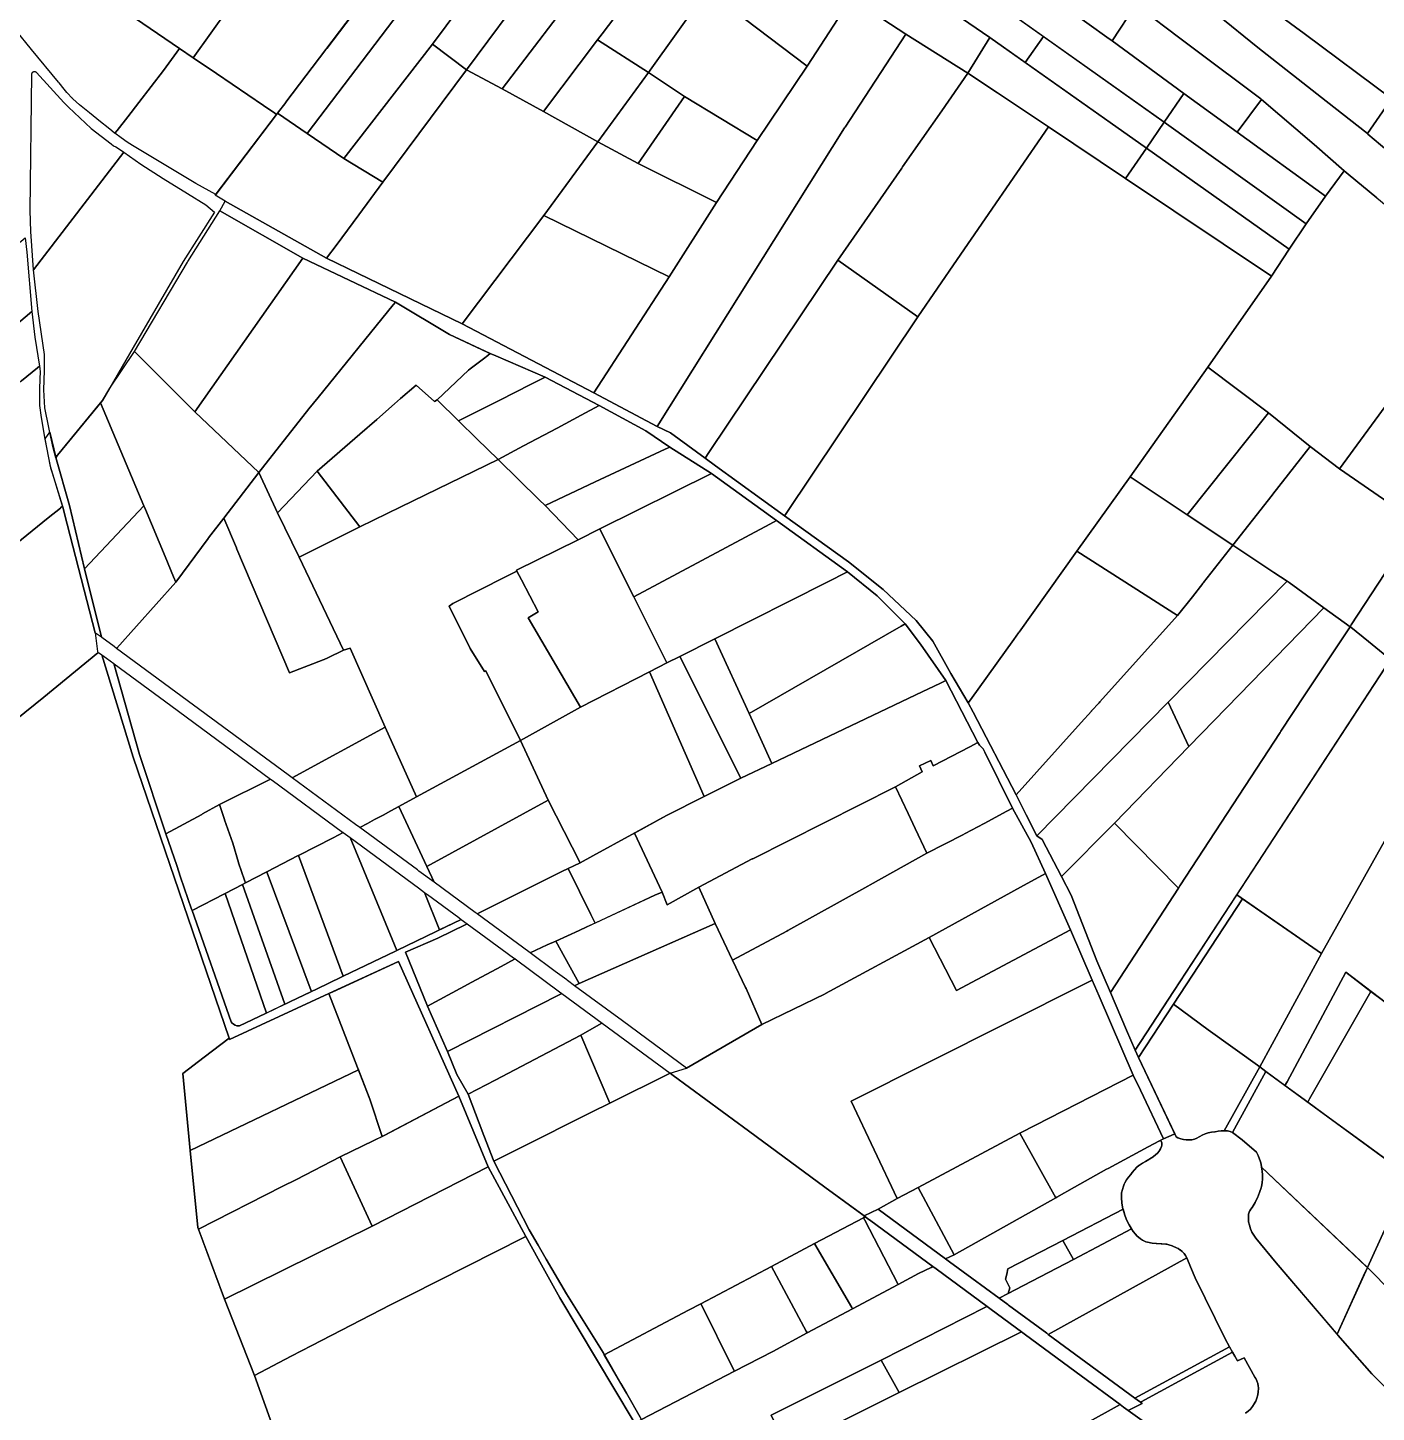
# Model space of a CAD drawing. Header units: metres. Extents: x 3 to 1005126, y 39 to 4383651.
# Drawn here: x 491126 to 491906, y 4369805 to 4370606 of the extents above; entities that cross this region are included whole.
import ezdxf

# ---------------------------------------------------------------- set-up
doc = ezdxf.new("R2010")
doc.units = ezdxf.units.M
doc.header["$MEASUREMENT"] = 0
doc.layers.add('TM_Llucmajor', color=7, linetype='Continuous')

msp = doc.modelspace()

# ---------------------------------------------------------------- linework, layer by layer
at = {"layer": 'TM_Llucmajor', "linetype": 'Continuous', "flags": 128}
for points in [[(491484.53, 4370821.6), (491486.58, 4370819.77), (491487.32, 4370816.86), (491487.41, 4370816.54), (491488.29, 4370813.67), (491488.47, 4370813.09), (491489.6, 4370810.83), (491488.44, 4370809.3), (491419.08, 4370717.91), (491287.61, 4370544.69), (491270.37, 4370556.47), (491275.16, 4370562.77), (491275.2, 4370562.83), (491298.36, 4370593.3), (491356.84, 4370670.46), (491357.62, 4370671.49), (491358.75, 4370672.99), (491476.57, 4370828.43), (491483.88, 4370822.17), (491484.53, 4370821.6)], [(491498.33, 4370803.83), (491499.25, 4370805), (491500.53, 4370803.4), (491503.59, 4370799.55), (491508.25, 4370795.5), (491507.31, 4370794.23), (491491.81, 4370773.43), (491488.86, 4370769.47), (491457.84, 4370727.82), (491360.02, 4370596.55), (491308.72, 4370530.26), (491287.61, 4370544.69), (491419.08, 4370717.91), (491426.59, 4370710.93), (491498.33, 4370803.83)], [(491526.31, 4370779.95), (491493.19, 4370734.93), (491484.42, 4370722.98), (491477.07, 4370712.99), (491454.95, 4370682.92), (491379.82, 4370581.69), (491360.02, 4370596.55), (491457.84, 4370727.82), (491488.86, 4370769.47), (491491.81, 4370773.43), (491507.31, 4370794.23), (491508.25, 4370795.5), (491514.36, 4370790.2), (491526.31, 4370779.95)], [(491542.19, 4370760.39), (491513.34, 4370721), (491474.13, 4370667.47), (491448.48, 4370633.72), (491400.47, 4370570.52), (491379.82, 4370581.69), (491454.95, 4370682.92), (491477.07, 4370712.99), (491484.42, 4370722.98), (491493.19, 4370734.93), (491526.31, 4370779.95), (491531.72, 4370775.32), (491541.34, 4370760.97), (491542.19, 4370760.39)], [(491565.26, 4370744.51), (491492.39, 4370647.54), (491458.25, 4370602.47), (491455.56, 4370598.94), (491424.38, 4370557.57), (491400.47, 4370570.52), (491448.48, 4370633.72), (491474.13, 4370667.47), (491513.34, 4370721), (491542.19, 4370760.39), (491563.1, 4370745.98), (491565.26, 4370744.51)], [(491590.1, 4370727.66), (491571.93, 4370700.98), (491560.5, 4370684.68), (491544.37, 4370661.65), (491602.43, 4370623.13), (491576.85, 4370583.7), (491519.01, 4370627.62), (491492.39, 4370647.54), (491565.26, 4370744.51), (491579.6, 4370734.73), (491590.1, 4370727.66)], [(491602.43, 4370623.13), (491544.37, 4370661.65), (491560.5, 4370684.68), (491625.42, 4370639.4), (491682.62, 4370600.34), (491669.8, 4370579.77), (491633.97, 4370602.25), (491602.43, 4370623.13)], [(491783.57, 4370551.34), (491636.01, 4370655.98), (491647.43, 4370673.7), (491706.07, 4370631.92), (491708.25, 4370630.37), (491714.26, 4370626.43), (491714.65, 4370626.15), (491729.94, 4370615.16), (491750.31, 4370600.53), (491753.36, 4370598.3), (491794.95, 4370567.92), (491783.57, 4370551.34)], [(491175.39, 4370619.97), (491181.09, 4370626.86), (491181.53, 4370627.4), (491195.96, 4370644.86), (491196.05, 4370644.97), (491204.4, 4370655.13), (491205.19, 4370656.09), (491209.09, 4370660.84), (491215.6, 4370656.42), (491238.99, 4370640.53), (491252.31, 4370631.48), (491221.55, 4370588.58), (491213.68, 4370593.93), (491175.39, 4370619.97)], [(491915.25, 4370564.84), (491864.45, 4370602.6), (491827.96, 4370629.72), (491825.95, 4370631.21), (491828.49, 4370635.15), (491843.81, 4370658.82), (491854.26, 4370651.44), (491863.07, 4370645.2), (491879.8, 4370633.55), (491936, 4370594.39), (491922.35, 4370574.95), (491915.25, 4370564.84)], [(491703.09, 4370585.87), (491682.62, 4370600.34), (491625.42, 4370639.4), (491636.01, 4370655.98), (491713.75, 4370600.86), (491703.09, 4370585.87)], [(491923.42, 4370525.87), (491901.46, 4370544.4), (491901.1, 4370544.69), (491911.65, 4370559.72), (491915.25, 4370564.84), (491922.35, 4370574.95), (491936, 4370594.39), (491974.81, 4370649.66), (491975.7, 4370650.93), (491978.03, 4370649.37), (491997.16, 4370636.58), (492000.84, 4370634.12), (491969.82, 4370590.75), (491936.18, 4370543.71), (491923.42, 4370525.87)], [(491485, 4370580.07), (491455.56, 4370598.94), (491458.25, 4370602.47), (491492.39, 4370647.54), (491519.01, 4370627.62), (491485, 4370580.07)], [(491767.14, 4370619.18), (491753.36, 4370598.3), (491750.31, 4370600.53), (491729.94, 4370615.16), (491714.65, 4370626.15), (491714.26, 4370626.43), (491708.25, 4370630.37), (491723.15, 4370649.84), (491750.78, 4370631.99), (491752.71, 4370630.25), (491767.14, 4370619.18)], [(491505.97, 4370566.14), (491485, 4370580.07), (491519.01, 4370627.62), (491576.85, 4370583.7), (491547.91, 4370540.63), (491505.97, 4370566.14)], [(491901.1, 4370544.69), (491877.16, 4370563.51), (491837.74, 4370594.52), (491814.45, 4370613.36), (491825.95, 4370631.21), (491827.96, 4370629.72), (491864.45, 4370602.6), (491915.25, 4370564.84), (491911.65, 4370559.72), (491901.1, 4370544.69)], [(491490.02, 4370375.27), (491453.35, 4370394.68), (491497.03, 4370461.77), (491524.45, 4370504.77), (491547.91, 4370540.63), (491576.85, 4370583.7), (491602.43, 4370623.13), (491633.97, 4370602.25), (491598.92, 4370548.49), (491598.59, 4370547.95), (491490.02, 4370375.27)], [(491839.92, 4370564.45), (491825.8, 4370545.61), (491794.95, 4370567.92), (491753.36, 4370598.3), (491767.14, 4370619.18), (491769.58, 4370617.32), (491792.61, 4370599.95), (491808.09, 4370588.37), (491832.58, 4370569.96), (491839.49, 4370564.82), (491839.92, 4370564.45)], [(491331.34, 4370516.61), (491308.72, 4370530.26), (491360.02, 4370596.55), (491379.82, 4370581.69), (491331.34, 4370516.61)], [(491455.84, 4370539.91), (491424.38, 4370557.57), (491455.56, 4370598.94), (491485, 4370580.07), (491455.84, 4370539.91)], [(491497.81, 4370371.61), (491490.02, 4370375.27), (491598.59, 4370547.95), (491598.92, 4370548.49), (491633.97, 4370602.25), (491669.8, 4370579.77), (491654.77, 4370557.93), (491632.11, 4370525.4), (491631.65, 4370524.73), (491594.68, 4370471.46), (491520.03, 4370360.23), (491517.82, 4370356.93), (491497.81, 4370371.61)], [(491686.99, 4370568.31), (491669.8, 4370579.77), (491682.62, 4370600.34), (491773.21, 4370536.28), (491761.13, 4370518.71), (491716.48, 4370548.67), (491686.99, 4370568.31)], [(491713.75, 4370600.86), (491783.57, 4370551.34), (491773.21, 4370536.28), (491703.09, 4370585.87), (491713.75, 4370600.86)], [(491234.69, 4370509.53), (491223.17, 4370515.74), (491186.35, 4370537.82), (491183.33, 4370539.8), (491179.9, 4370542.17), (491176.26, 4370544.88), (491177.57, 4370546.41), (491183.69, 4370554.4), (491190.2, 4370562.72), (491204.34, 4370581.24), (491213.68, 4370593.93), (491221.55, 4370588.58), (491234.98, 4370579.44), (491262.22, 4370560.9), (491268.78, 4370556.44), (491269.81, 4370555.73), (491234.69, 4370509.53)], [(491129.16, 4370465.92), (491127.59, 4370488.04), (491127.22, 4370500.25), (491128.24, 4370578.95), (491128.23, 4370579.06), (491128.22, 4370579.17), (491128.22, 4370579.28), (491128.23, 4370579.39), (491128.26, 4370579.51), (491128.29, 4370579.62), (491128.32, 4370579.73), (491128.35, 4370579.79), (491128.4, 4370579.89), (491128.43, 4370579.95), (491128.49, 4370580.04), (491128.57, 4370580.14), (491128.64, 4370580.22), (491128.73, 4370580.3), (491128.81, 4370580.37), (491128.91, 4370580.43), (491129, 4370580.49), (491129.1, 4370580.54), (491129.2, 4370580.58), (491129.31, 4370580.61), (491129.42, 4370580.64), (491129.53, 4370580.65), (491129.65, 4370580.66), (491129.77, 4370580.66), (491129.89, 4370580.65), (491130, 4370580.63), (491130.12, 4370580.6), (491130.23, 4370580.56), (491130.33, 4370580.51), (491130.43, 4370580.46), (491130.53, 4370580.4), (491130.62, 4370580.33), (491130.7, 4370580.26), (491130.89, 4370580.08), (491146.61, 4370562.78), (491149.41, 4370560.07), (491162.5, 4370547.63), (491174.1, 4370538.85), (491175.47, 4370537.68), (491176.81, 4370536.97), (491181.17, 4370534.1), (491181.38, 4370533.95), (491129.16, 4370465.92)], [(491317.13, 4370463.78), (491298.8, 4370472.7), (491304.23, 4370479.95), (491317.51, 4370497.66), (491331.34, 4370516.61), (491379.82, 4370581.69), (491400.47, 4370570.52), (491424.38, 4370557.57), (491455.84, 4370539.91), (491424.4, 4370497.28), (491377.18, 4370434.55), (491317.13, 4370463.78)], [(491479.12, 4370527.47), (491455.84, 4370539.91), (491485, 4370580.07), (491505.97, 4370566.14), (491479.12, 4370527.47)], [(491640.93, 4370438.77), (491594.68, 4370471.46), (491631.65, 4370524.73), (491632.11, 4370525.4), (491654.77, 4370557.93), (491669.8, 4370579.77), (491686.99, 4370568.31), (491716.48, 4370548.67), (491679.93, 4370495.39), (491663.79, 4370471.86), (491640.93, 4370438.77)], [(491524.45, 4370504.77), (491479.12, 4370527.47), (491505.97, 4370566.14), (491547.91, 4370540.63), (491524.45, 4370504.77)], [(491865.6, 4370492.5), (491783.57, 4370551.34), (491794.95, 4370567.92), (491825.8, 4370545.61), (491876.93, 4370508.58), (491865.6, 4370492.5)], [(491887.71, 4370523.15), (491876.93, 4370508.58), (491825.8, 4370545.61), (491839.92, 4370564.45), (491870.24, 4370538.41), (491887.71, 4370523.15)], [(491240.05, 4370505.59), (491234.32, 4370509.04), (491270.37, 4370556.47), (491287.61, 4370544.69), (491308.72, 4370530.26), (491331.34, 4370516.61), (491317.51, 4370497.66), (491304.23, 4370479.95), (491298.8, 4370472.7), (491240.05, 4370505.59)], [(491600.76, 4370296.96), (491563.85, 4370323.53), (491564.41, 4370324.38), (491640.93, 4370438.77), (491663.79, 4370471.86), (491679.93, 4370495.39), (491716.48, 4370548.67), (491761.13, 4370518.71), (491845.55, 4370462.18), (491808.71, 4370409.53), (491763.82, 4370346.06), (491733.05, 4370303.07), (491699.51, 4370256.31), (491699.14, 4370255.79), (491696.44, 4370252.02), (491671.39, 4370217.11), (491670.16, 4370215.38), (491660.08, 4370232.33), (491649.67, 4370251.07), (491639.95, 4370263.04), (491620.88, 4370280.86), (491600.76, 4370296.96)], [(491855.83, 4370477.84), (491773.21, 4370536.28), (491783.57, 4370551.34), (491865.6, 4370492.5), (491855.83, 4370477.84)], [(491497.03, 4370461.77), (491424.4, 4370497.28), (491455.84, 4370539.91), (491479.12, 4370527.47), (491524.45, 4370504.77), (491497.03, 4370461.77)], [(491228.95, 4370503.46), (491233.83, 4370499.24), (491215.79, 4370470.72), (491186.9, 4370420.91), (491169.13, 4370390.29), (491143.12, 4370358.6), (491142.02, 4370357.19), (491140.55, 4370362.89), (491138.68, 4370371.84), (491138, 4370374.62), (491135.79, 4370386.03), (491135.17, 4370396.37), (491135.49, 4370407.6), (491135.49, 4370416.9), (491131.8, 4370441.68), (491129.16, 4370465.92), (491181.38, 4370533.95), (491191.28, 4370527.02), (491204.14, 4370518.72), (491218.23, 4370510.02), (491228.95, 4370503.46)], [(491845.55, 4370462.18), (491761.13, 4370518.71), (491773.21, 4370536.28), (491855.83, 4370477.84), (491845.55, 4370462.18)], [(491963.98, 4370460.2), (491915.71, 4370392.62), (491884.96, 4370350.67), (491867.98, 4370363.69), (491843.83, 4370383.21), (491808.71, 4370409.53), (491845.55, 4370462.18), (491855.83, 4370477.84), (491865.6, 4370492.5), (491876.93, 4370508.58), (491887.71, 4370523.15), (491889.91, 4370521.24), (491906.54, 4370507.53), (491929.27, 4370488.84), (491956.54, 4370466.33), (491963.98, 4370460.2)], [(491222.46, 4370383.81), (491187.57, 4370418.7), (491218.3, 4370470.37), (491218.5, 4370470.74), (491236.91, 4370500.09), (491285.1, 4370472.66), (491222.46, 4370383.81)], [(491783.17, 4369963.14), (491769.74, 4369991.21), (491765.58, 4369999.9), (491745.79, 4370045.71), (491741.79, 4370054.97), (491729.31, 4370084.06), (491714.73, 4370116.64), (491706.47, 4370134.67), (491695.79, 4370154.48), (491679.76, 4370186.79), (491678.78, 4370188.76), (491676.56, 4370190.77), (491675.75, 4370192.33), (491657.19, 4370228.18), (491642.53, 4370249.33), (491633.63, 4370261.02), (491617.41, 4370277.28), (491600.31, 4370291.15), (491559.12, 4370320.79), (491521.61, 4370347.98), (491497.32, 4370363.33), (491483.49, 4370372.78), (491456.52, 4370387.44), (491425.27, 4370403.79), (491396.7, 4370416.13), (491393.38, 4370417.56), (491369.81, 4370428.39), (491338.67, 4370447.18), (491285.1, 4370472.66), (491236.91, 4370500.09), (491240.05, 4370505.59), (491298.8, 4370472.7), (491317.13, 4370463.78), (491377.18, 4370434.55), (491453.35, 4370394.68), (491490.02, 4370375.27), (491497.81, 4370371.61), (491517.82, 4370356.93), (491523.93, 4370352.49), (491563.85, 4370323.53), (491600.76, 4370296.96), (491620.88, 4370280.86), (491639.95, 4370263.04), (491649.67, 4370251.07), (491660.08, 4370232.33), (491670.16, 4370215.38), (491672.93, 4370210.03), (491697.77, 4370162.07), (491703.57, 4370150.52), (491709.89, 4370138.47), (491712.92, 4370136.27), (491724.03, 4370114.83), (491729.6, 4370104.07), (491744.54, 4370066.06), (491752.43, 4370047.65), (491761.74, 4370025.97), (491766.7, 4370014.41), (491768.58, 4370010.16), (491789.64, 4369965.92), (491789.22, 4369965.74), (491783.17, 4369963.14)], [(491453.35, 4370394.68), (491377.18, 4370434.55), (491424.4, 4370497.28), (491497.03, 4370461.77), (491453.35, 4370394.68)], [(491087.18, 4370407.08), (491078.7, 4370445.27), (491078.48, 4370446.26), (491118.65, 4370479.73), (491124.35, 4370484.49), (491125.34, 4370476.17), (491128.11, 4370441.76), (491087.18, 4370407.08)], [(491259.5, 4370348.61), (491222.46, 4370383.81), (491285.1, 4370472.66), (491338.67, 4370447.18), (491337.37, 4370445.58), (491293.88, 4370392.04), (491288.56, 4370385.5), (491259.5, 4370348.61)], [(491523.93, 4370352.49), (491517.82, 4370356.93), (491520.03, 4370360.23), (491594.68, 4370471.46), (491640.93, 4370438.77), (491564.41, 4370324.38), (491563.85, 4370323.53), (491523.93, 4370352.49)], [(491369.81, 4370428.39), (491391.69, 4370418.33), (491393.38, 4370417.56), (491391.14, 4370415.6), (491390.61, 4370415.14), (491390.3, 4370414.91), (491382.72, 4370409.22), (491381.91, 4370408.61), (491380.89, 4370407.84), (491362.84, 4370390.76), (491361.14, 4370389.7), (491350.63, 4370399.19), (491341.64, 4370391.41), (491338.05, 4370388.29), (491327.76, 4370379.38), (491317.95, 4370370.88), (491293.24, 4370349.47), (491270.37, 4370325.36), (491259.5, 4370348.61), (491288.56, 4370385.5), (491293.88, 4370392.04), (491337.37, 4370445.58), (491338.67, 4370447.18), (491369.81, 4370428.39)], [(491093.67, 4370377.99), (491087.18, 4370407.08), (491128.11, 4370441.76), (491129.86, 4370426.95), (491132.57, 4370410.14), (491131.37, 4370409.17), (491122.29, 4370401.73), (491110.38, 4370391.85), (491093.67, 4370377.99)], [(491193.1, 4370329.33), (491168.02, 4370388.93), (491169.13, 4370390.29), (491173.27, 4370397.43), (491187.57, 4370418.7), (491222.46, 4370383.81), (491259.5, 4370348.61), (491239.29, 4370322.1), (491230.43, 4370310.76), (491230.24, 4370310.51), (491211.52, 4370285.17), (491210.26, 4370288.21), (491205.33, 4370300.02), (491193.95, 4370327.29), (491193.1, 4370329.33)], [(491375.16, 4370378.44), (491362.84, 4370390.76), (491380.89, 4370407.84), (491381.91, 4370408.61), (491382.72, 4370409.22), (491390.3, 4370414.91), (491390.61, 4370415.14), (491391.14, 4370415.6), (491393.38, 4370417.56), (491396.7, 4370416.13), (491425.27, 4370403.79), (491417.12, 4370399.66), (491398.62, 4370390.3), (491375.16, 4370378.44)], [(491385.7, 4370368.14), (491375.16, 4370378.44), (491398.62, 4370390.3), (491417.12, 4370399.66), (491425.27, 4370403.79), (491456.52, 4370387.44), (491446.18, 4370381.88), (491432.13, 4370374.35), (491412.82, 4370363.97), (491398.07, 4370356.05), (491385.7, 4370368.14)], [(491796.77, 4370324.17), (491763.82, 4370346.06), (491808.71, 4370409.53), (491843.83, 4370383.21), (491796.77, 4370324.17)], [(491362.84, 4370390.76), (491375.16, 4370378.44), (491385.7, 4370368.14), (491398.07, 4370356.05), (491341.77, 4370328.69), (491318.07, 4370317.18), (491293.24, 4370349.47), (491317.95, 4370370.88), (491327.76, 4370379.38), (491338.05, 4370388.29), (491341.64, 4370391.41), (491350.63, 4370399.19), (491361.14, 4370389.7), (491362.84, 4370390.76)], [(491149.89, 4370329.52), (491142.13, 4370357.34), (491143.12, 4370358.6), (491168.02, 4370388.93), (491193.1, 4370329.33), (491158.73, 4370292.97), (491149.89, 4370329.52)], [(491421.85, 4370332.85), (491398.07, 4370356.05), (491412.82, 4370363.97), (491432.13, 4370374.35), (491446.18, 4370381.88), (491456.52, 4370387.44), (491483.49, 4370372.78), (491497.32, 4370363.33), (491494.69, 4370362.1), (491454.27, 4370343.14), (491425.18, 4370329.49), (491421.85, 4370332.85)], [(491927.3, 4370321.54), (491884.96, 4370350.67), (491915.71, 4370392.62), (491957.36, 4370360.76), (491930.31, 4370319.47), (491927.3, 4370321.54)], [(491823.27, 4370306.55), (491796.77, 4370324.17), (491843.83, 4370383.21), (491867.98, 4370363.69), (491846.45, 4370336.04), (491845.96, 4370335.41), (491823.27, 4370306.55)], [(491138.96, 4370352.05), (491135.86, 4370368.04), (491138.6, 4370371.86), (491142.1, 4370357.44), (491142.13, 4370357.34), (491149.89, 4370329.52), (491158.73, 4370292.97), (491168.47, 4370253.26), (491165.12, 4370255.72), (491164.82, 4370255.94), (491147.13, 4370324.78), (491146.3, 4370328.06), (491138.96, 4370352.05)], [(491444.31, 4370309.73), (491425.18, 4370329.49), (491454.27, 4370343.14), (491494.69, 4370362.1), (491497.32, 4370363.33), (491521.61, 4370347.98), (491456.82, 4370315.95), (491444.31, 4370309.73)], [(491891.8, 4370260.45), (491891.09, 4370259.39), (491875.98, 4370270.36), (491855.76, 4370285.05), (491854.65, 4370285.78), (491847.05, 4370290.78), (491823.27, 4370306.55), (491845.96, 4370335.41), (491846.45, 4370336.04), (491867.98, 4370363.69), (491884.96, 4370350.67), (491927.3, 4370321.54), (491930.31, 4370319.47), (491911.3, 4370290.25), (491891.8, 4370260.45)], [(491308.65, 4370245.87), (491282.94, 4370299.65), (491318.07, 4370317.18), (491341.77, 4370328.69), (491398.07, 4370356.05), (491421.85, 4370332.85), (491425.18, 4370329.49), (491444.31, 4370309.73), (491408.58, 4370292.09), (491408.86, 4370291.56), (491402.76, 4370288.46), (491371.9, 4370272.78), (491369.71, 4370271.32), (491381.88, 4370246.73), (491390.25, 4370233.48), (491390.96, 4370233.88), (491411.08, 4370193.46), (491350.79, 4370160.88), (491332.62, 4370201.34), (491312.33, 4370246.89), (491308.65, 4370245.87)], [(491246.57, 4370305.01), (491239.29, 4370322.1), (491259.5, 4370348.61), (491270.37, 4370325.36), (491282.94, 4370299.65), (491308.65, 4370245.87), (491299.44, 4370241.48), (491297.38, 4370240.5), (491296.77, 4370240.21), (491277.34, 4370232.72), (491246.85, 4370304.34), (491246.65, 4370304.81), (491246.57, 4370305.01)], [(491282.94, 4370299.65), (491270.37, 4370325.36), (491293.24, 4370349.47), (491318.07, 4370317.18), (491282.94, 4370299.65)], [(491457.69, 4370314.22), (491456.82, 4370315.95), (491521.61, 4370347.98), (491559.12, 4370320.79), (491555.2, 4370318.69), (491476.6, 4370276.6), (491457.69, 4370314.22)], [(491791.31, 4370265.91), (491733.05, 4370303.07), (491763.82, 4370346.06), (491796.77, 4370324.17), (491823.27, 4370306.55), (491806.34, 4370285.03), (491806.08, 4370284.7), (491805.88, 4370284.44), (491799.84, 4370276.75), (491791.31, 4370265.91)], [(491168.47, 4370253.26), (491158.73, 4370292.97), (491193.1, 4370329.33), (491193.95, 4370327.29), (491205.33, 4370300.02), (491210.26, 4370288.21), (491211.52, 4370285.17), (491177.45, 4370247.04), (491177.24, 4370246.81), (491175.82, 4370247.85), (491168.7, 4370253.09), (491168.47, 4370253.26)], [(491276.57, 4370173.69), (491177.24, 4370246.81), (491177.45, 4370247.04), (491211.52, 4370285.17), (491230.24, 4370310.51), (491230.43, 4370310.76), (491239.29, 4370322.1), (491246.57, 4370305.01), (491246.65, 4370304.81), (491246.85, 4370304.34), (491277.34, 4370232.72), (491296.77, 4370240.21), (491297.38, 4370240.5), (491299.44, 4370241.48), (491308.65, 4370245.87), (491312.33, 4370246.89), (491332.62, 4370201.34), (491278.87, 4370172), (491276.57, 4370173.69)], [(491408.86, 4370291.56), (491408.58, 4370292.09), (491444.31, 4370309.73), (491456.82, 4370315.95), (491457.69, 4370314.22), (491476.6, 4370276.6), (491495.77, 4370238.44), (491485.71, 4370233.37), (491445.8, 4370212.8), (491415.43, 4370264.61), (491421.31, 4370268.09), (491411.51, 4370286.56), (491408.86, 4370291.56)], [(491495.77, 4370238.44), (491476.6, 4370276.6), (491555.2, 4370318.69), (491559.12, 4370320.79), (491600.31, 4370291.15), (491588.45, 4370285.17), (491523.44, 4370252.37), (491503.25, 4370242.21), (491495.77, 4370238.44)], [(491703.57, 4370150.52), (491697.77, 4370162.07), (491735.54, 4370204.01), (491741.35, 4370210.45), (491741.54, 4370210.66), (491745.81, 4370215.4), (491746.31, 4370215.94), (491791.31, 4370265.91), (491799.84, 4370276.75), (491805.88, 4370284.44), (491806.08, 4370284.7), (491806.34, 4370285.03), (491823.27, 4370306.55), (491847.05, 4370290.78), (491854.65, 4370285.78), (491785.89, 4370215.73), (491709.89, 4370138.47), (491703.57, 4370150.52)], [(491672.93, 4370210.03), (491670.16, 4370215.38), (491671.39, 4370217.11), (491696.44, 4370252.02), (491699.14, 4370255.79), (491699.51, 4370256.31), (491733.05, 4370303.07), (491791.31, 4370265.91), (491746.31, 4370215.94), (491745.81, 4370215.4), (491741.54, 4370210.66), (491741.35, 4370210.45), (491735.54, 4370204.01), (491697.77, 4370162.07), (491672.93, 4370210.03)], [(491390.96, 4370233.88), (491390.25, 4370233.48), (491381.88, 4370246.73), (491369.71, 4370271.32), (491371.9, 4370272.78), (491402.76, 4370288.46), (491408.86, 4370291.56), (491411.51, 4370286.56), (491421.31, 4370268.09), (491415.43, 4370264.61), (491445.8, 4370212.8), (491411.08, 4370193.46), (491390.96, 4370233.88)], [(491543.25, 4370209.1), (491523.44, 4370252.37), (491588.45, 4370285.17), (491600.31, 4370291.15), (491617.41, 4370277.28), (491633.63, 4370261.02), (491631.31, 4370259.69), (491543.25, 4370209.1)], [(491961.43, 4370200.82), (491951.95, 4370208.26), (491914.54, 4370240.41), (491901.79, 4370250.75), (491891.56, 4370259.05), (491891.09, 4370259.39), (491891.8, 4370260.45), (491911.3, 4370290.25), (491977.19, 4370231.06), (491962.19, 4370202.28), (491962, 4370201.92), (491961.43, 4370200.82)], [(491875.98, 4370270.36), (491826.96, 4370220.02), (491797.85, 4370190.08), (491785.89, 4370215.73), (491854.65, 4370285.78), (491855.76, 4370285.05), (491875.98, 4370270.36)], [(491826.96, 4370220.02), (491875.98, 4370270.36), (491891.09, 4370259.39), (491864.91, 4370219.92), (491851.01, 4370198.97), (491850.54, 4370198.26), (491792.66, 4370109.47), (491791.75, 4370108.07), (491754.68, 4370145.68), (491797.85, 4370190.08), (491826.96, 4370220.02)], [(491556.37, 4370180.22), (491543.25, 4370209.1), (491631.31, 4370259.69), (491633.63, 4370261.02), (491642.53, 4370249.33), (491657.19, 4370228.18), (491654.09, 4370226.71), (491639.81, 4370219.92), (491556.37, 4370180.22)], [(491914.54, 4370240.41), (491766.7, 4370014.41), (491761.74, 4370025.97), (491752.43, 4370047.65), (491791.75, 4370108.07), (491792.66, 4370109.47), (491850.54, 4370198.26), (491851.01, 4370198.97), (491864.91, 4370219.92), (491891.09, 4370259.39), (491891.56, 4370259.05), (491901.79, 4370250.75), (491914.54, 4370240.41)], [(491538.55, 4370171.69), (491503.25, 4370242.21), (491523.44, 4370252.37), (491543.25, 4370209.1), (491556.37, 4370180.22), (491538.55, 4370171.69)], [(491517.21, 4370161.18), (491485.71, 4370233.37), (491495.77, 4370238.44), (491503.25, 4370242.21), (491538.55, 4370171.69), (491517.21, 4370161.18)], [(491175.64, 4370238.04), (491175.93, 4370237.82), (491208.6, 4370213.78), (491266.37, 4370171.26), (491236.82, 4370156.43), (491226.97, 4370151.03), (491226.5, 4370150.77), (491205.76, 4370139.63), (491190.59, 4370185.4), (491175.64, 4370238.04)], [(491951.95, 4370208.26), (491874.61, 4370070.23), (491825.48, 4370104.26), (491914.54, 4370240.41), (491951.95, 4370208.26)], [(491427.04, 4370159.1), (491411.08, 4370193.46), (491445.8, 4370212.8), (491485.71, 4370233.37), (491517.21, 4370161.18), (491495.57, 4370150.14), (491475.39, 4370139.15), (491452.83, 4370126.87), (491445.43, 4370122.84), (491427.04, 4370159.1)], [(491495.79, 4370098.43), (491492.94, 4370105.84), (491476.92, 4370139.98), (491495.57, 4370150.14), (491517.21, 4370161.18), (491538.55, 4370171.69), (491556.37, 4370180.22), (491639.81, 4370219.92), (491654.09, 4370226.71), (491657.19, 4370228.18), (491675.75, 4370192.33), (491671.03, 4370189.86), (491649.9, 4370178.8), (491648.48, 4370181.94), (491641.84, 4370178.92), (491643.43, 4370175.42), (491627.97, 4370166.83), (491545.4, 4370125.14), (491545.1, 4370124.99), (491514.12, 4370108.6), (491495.79, 4370098.43)], [(491724.03, 4370114.83), (491712.92, 4370136.27), (491709.89, 4370138.47), (491785.89, 4370215.73), (491797.85, 4370190.08), (491754.68, 4370145.68), (491724.03, 4370114.83)], [(492021.21, 4370153.9), (492010.38, 4370130.36), (491971.33, 4370043.78), (491965.28, 4370032.16), (491954.96, 4370009.35), (491953.93, 4370010.12), (491935.96, 4370023.07), (491911.44, 4370042.08), (491888.56, 4370059.57), (491854.59, 4369996.08), (491853.37, 4369994), (491842.36, 4370002.07), (491838.81, 4370004.64), (491874.61, 4370070.23), (491951.95, 4370208.26), (492021.21, 4370153.9)], [(491315.55, 4370145), (491278.87, 4370172), (491332.62, 4370201.34), (491350.79, 4370160.88), (491340.6, 4370155.37), (491335.88, 4370152.82), (491331.48, 4370150.44), (491326.57, 4370147.78), (491322.53, 4370145.6), (491318.04, 4370143.17), (491315.55, 4370145)], [(491356.81, 4370120.56), (491340.6, 4370155.37), (491350.79, 4370160.88), (491411.08, 4370193.46), (491427.04, 4370159.1), (491356.81, 4370120.56)], [(491635.26, 4370151.41), (491627.97, 4370166.83), (491643.43, 4370175.42), (491641.84, 4370178.92), (491648.48, 4370181.94), (491649.9, 4370178.8), (491671.03, 4370189.86), (491675.75, 4370192.33), (491676.56, 4370190.77), (491678.78, 4370188.76), (491679.76, 4370186.79), (491695.79, 4370154.48), (491692.52, 4370152.72), (491679.35, 4370145.62), (491668.32, 4370139.67), (491667.07, 4370139.03), (491646.2, 4370128.3), (491639.46, 4370142.55), (491635.26, 4370151.41)], [(491264.28, 4370117.55), (491251.89, 4370111.14), (491251.32, 4370112.82), (491247.83, 4370122.72), (491247.74, 4370122.96), (491244.55, 4370134.13), (491244.53, 4370134.21), (491239.65, 4370147.67), (491239.62, 4370147.77), (491236.82, 4370156.43), (491266.37, 4370171.26), (491267.36, 4370170.53), (491308.04, 4370140.59), (491308.36, 4370140.35), (491302.53, 4370137.33), (491282.42, 4370126.93), (491282.39, 4370126.92), (491264.28, 4370117.55)], [(491523.71, 4370087.76), (491514.12, 4370108.6), (491545.1, 4370124.99), (491545.4, 4370125.14), (491627.97, 4370166.83), (491635.26, 4370151.41), (491639.46, 4370142.55), (491646.2, 4370128.3), (491613.33, 4370110.01), (491612.06, 4370109.3), (491565.78, 4370083.53), (491565.22, 4370083.23), (491533.76, 4370066.46), (491523.71, 4370087.76)], [(491220.89, 4370095.11), (491220.88, 4370095.1), (491220.55, 4370096.05), (491214.27, 4370114.55), (491212.01, 4370121.23), (491205.76, 4370139.63), (491226.5, 4370150.77), (491226.97, 4370151.03), (491236.82, 4370156.43), (491239.62, 4370147.77), (491239.65, 4370147.67), (491244.53, 4370134.21), (491244.55, 4370134.13), (491247.74, 4370122.96), (491247.83, 4370122.72), (491251.32, 4370112.82), (491251.89, 4370111.14), (491250.07, 4370110.2), (491239.76, 4370104.87), (491220.89, 4370095.11)], [(491322.53, 4370145.6), (491326.57, 4370147.78), (491331.48, 4370150.44), (491335.88, 4370152.82), (491340.6, 4370155.37), (491356.81, 4370120.56), (491361.02, 4370111.54), (491352.2, 4370118.03), (491351.38, 4370118.64), (491318.04, 4370143.17), (491322.53, 4370145.6)], [(491361.02, 4370111.54), (491356.81, 4370120.56), (491427.04, 4370159.1), (491445.43, 4370122.84), (491434.94, 4370117.74), (491431.08, 4370115.86), (491385.91, 4370093.21), (491384.72, 4370094.09), (491361.02, 4370111.54)], [(491541.27, 4370050.67), (491533.76, 4370066.46), (491565.22, 4370083.23), (491565.78, 4370083.53), (491612.06, 4370109.3), (491613.33, 4370110.01), (491646.2, 4370128.3), (491667.07, 4370139.03), (491668.32, 4370139.67), (491679.35, 4370145.62), (491692.52, 4370152.72), (491695.79, 4370154.48), (491706.47, 4370134.67), (491714.73, 4370116.64), (491700.32, 4370108.68), (491647.59, 4370079.58), (491587.5, 4370047.1), (491587.3, 4370047), (491550.67, 4370029.17), (491541.55, 4370050.09), (491541.27, 4370050.67)], [(491302.53, 4370137.33), (491308.36, 4370140.35), (491308.43, 4370140.3), (491312.44, 4370137.35), (491318.92, 4370121.68), (491339.43, 4370072.1), (491338.69, 4370071.74), (491308.46, 4370057.22), (491282.42, 4370126.93), (491302.53, 4370137.33)], [(491454.2, 4370087.95), (491452.89, 4370090.59), (491451.79, 4370092.82), (491438.57, 4370119.5), (491445.43, 4370122.84), (491452.83, 4370126.87), (491475.39, 4370139.15), (491476.92, 4370139.98), (491492.94, 4370105.84), (491488.71, 4370104.09), (491454.2, 4370087.95)], [(491752.43, 4370047.65), (491744.54, 4370066.06), (491729.6, 4370104.07), (491724.03, 4370114.83), (491754.68, 4370145.68), (491791.75, 4370108.07), (491752.43, 4370047.65)], [(491364.04, 4370083.92), (491362.21, 4370083.04), (491339.43, 4370072.1), (491318.92, 4370121.68), (491312.44, 4370137.35), (491351.91, 4370108.3), (491355.53, 4370105.64), (491364.04, 4370083.92)], [(491289.9, 4370048.64), (491264.46, 4370117.08), (491264.28, 4370117.55), (491282.39, 4370126.92), (491282.42, 4370126.93), (491308.46, 4370057.22), (491307.28, 4370056.65), (491293.36, 4370049.96), (491290, 4370048.35), (491289.9, 4370048.64)], [(491289.9, 4370048.64), (491290, 4370048.35), (491277.82, 4370042.5), (491275.15, 4370041.22), (491274.56, 4370040.93), (491250.07, 4370110.2), (491251.89, 4370111.14), (491264.28, 4370117.55), (491264.46, 4370117.08), (491289.9, 4370048.64)], [(491454.2, 4370087.95), (491449.45, 4370085.73), (491445.03, 4370083.66), (491431.38, 4370077.49), (491426.5, 4370075.28), (491416.52, 4370070.68), (491415.84, 4370071.18), (491385.91, 4370093.21), (491431.08, 4370115.86), (491434.94, 4370117.74), (491438.57, 4370119.5), (491451.79, 4370092.82), (491452.89, 4370090.59), (491454.2, 4370087.95)], [(491663.38, 4370048.87), (491647.59, 4370079.58), (491700.32, 4370108.68), (491714.73, 4370116.64), (491729.31, 4370084.06), (491663.38, 4370048.87)], [(491263.93, 4370035.83), (491240.08, 4370105.04), (491250.07, 4370110.2), (491274.56, 4370040.93), (491263.93, 4370035.83)], [(491495.79, 4370098.43), (491514.12, 4370108.6), (491523.71, 4370087.76), (491505.63, 4370079.75), (491445.01, 4370052.88), (491431.38, 4370077.49), (491445.03, 4370083.66), (491449.45, 4370085.73), (491488.71, 4370104.09), (491492.94, 4370105.84), (491495.79, 4370098.43)], [(491239.76, 4370104.87), (491240.08, 4370105.04), (491263.93, 4370035.83), (491263.34, 4370035.54), (491248.44, 4370028.39), (491247.92, 4370028.38), (491246.88, 4370028.51), (491245.89, 4370028.84), (491244.97, 4370029.35), (491244.8, 4370029.48), (491244.72, 4370029.55), (491244.17, 4370030.03), (491243.51, 4370030.85), (491220.88, 4370095.1), (491220.89, 4370095.11), (491239.76, 4370104.87)], [(491357.13, 4370104.46), (491375.22, 4370091.14), (491376.75, 4370090.02), (491364.04, 4370083.92), (491355.53, 4370105.64), (491357.13, 4370104.46)], [(491768.58, 4370010.16), (491766.7, 4370014.41), (491785.59, 4370043.29), (491825.48, 4370104.26), (491828.75, 4370102), (491788.86, 4370040.91), (491768.58, 4370010.16)], [(491828.75, 4370102), (491874.61, 4370070.23), (491838.81, 4370004.64), (491808.95, 4370026.22), (491788.86, 4370040.91), (491828.75, 4370102)], [(491357.1, 4370039.9), (491344.47, 4370071), (491363.1, 4370079.22), (491379.4, 4370087.13), (491380.15, 4370087.52), (491390.95, 4370079.57), (491407.02, 4370067.73), (491407.83, 4370067.13), (491407.58, 4370067.01), (491399.73, 4370062.79), (491382.77, 4370053.68), (491376.08, 4370050.08), (491357.1, 4370039.9)], [(491469.95, 4370031.36), (491442.33, 4370051.69), (491445.01, 4370052.88), (491523.71, 4370087.76), (491533.76, 4370066.46), (491541.27, 4370050.67), (491541.55, 4370050.09), (491550.67, 4370029.17), (491507.15, 4370003.98), (491469.95, 4370031.36)], [(491507.15, 4370003.98), (491550.67, 4370029.17), (491587.3, 4370047), (491587.5, 4370047.1), (491647.59, 4370079.58), (491663.38, 4370048.87), (491729.31, 4370084.06), (491741.79, 4370054.97), (491737.14, 4370052.62), (491602.41, 4369984.78), (491629.05, 4369928.53), (491617.98, 4369922.4), (491609.82, 4369918.48), (491587.14, 4369935.17), (491539.22, 4369970.44), (491537.15, 4369971.96), (491499.38, 4369999.76), (491497.52, 4370001.13), (491507.15, 4370003.98)], [(491431.13, 4370059.93), (491416.52, 4370070.68), (491426.5, 4370075.28), (491431.38, 4370077.49), (491445.01, 4370052.88), (491442.33, 4370051.69), (491438.26, 4370054.68), (491437.79, 4370055.03), (491431.13, 4370059.93)], [(491301.95, 4370047.99), (491340.35, 4370065.76), (491375.32, 4369987.77), (491334.67, 4369966.29), (491332.48, 4369965.13), (491331, 4369964.41), (491323.88, 4369986.03), (491316.73, 4370004.29), (491299.98, 4370047.08), (491301.95, 4370047.99)], [(491368.67, 4370013.61), (491357.1, 4370039.9), (491376.08, 4370050.08), (491382.77, 4370053.68), (491399.73, 4370062.79), (491407.58, 4370067.01), (491407.83, 4370067.13), (491433.6, 4370048.17), (491434.88, 4370047.23), (491434.22, 4370046.87), (491368.67, 4370013.61)], [(491866.56, 4369984.33), (491853.37, 4369994), (491854.59, 4369996.08), (491888.56, 4370059.57), (491903.19, 4370048.39), (491867.65, 4369986.28), (491866.56, 4369984.33)], [(491629.05, 4369928.53), (491602.41, 4369984.78), (491737.14, 4370052.62), (491741.79, 4370054.97), (491745.79, 4370045.71), (491765.58, 4369999.9), (491700.83, 4369966.75), (491699.9, 4369966.26), (491641.21, 4369934.98), (491629.05, 4369928.53)], [(491219.82, 4369956.4), (491215.63, 4370000.86), (491227.98, 4370010.33), (491242.34, 4370021.34), (491242.61, 4370020.54), (491299.98, 4370047.08), (491316.73, 4370004.29), (491317.23, 4370003.03), (491219.82, 4369956.4)], [(491374.1, 4370000.28), (491368.67, 4370013.61), (491434.22, 4370046.87), (491434.88, 4370047.23), (491458.19, 4370030.07), (491457.74, 4370029.83), (491445.99, 4370023.11), (491396.34, 4369997.03), (491380.77, 4369988.85), (491374.1, 4370000.28)], [(491925.78, 4369944.9), (491924.55, 4369941.84), (491924.09, 4369942.17), (491896.72, 4369962.23), (491879.19, 4369975.08), (491866.56, 4369984.33), (491867.65, 4369986.28), (491903.19, 4370048.39), (491911.44, 4370042.08), (491933.1, 4370025.28), (491935, 4370023.81), (491915.37, 4369992.84), (491937.51, 4369975.63), (491939.13, 4369974.39), (491925.78, 4369944.9)], [(491790.42, 4369964.26), (491768.58, 4370010.16), (491788.86, 4370040.91), (491808.95, 4370026.22), (491838.81, 4370004.64), (491818.29, 4369967.79), (491816.51, 4369967.78), (491814.75, 4369967.56), (491813.02, 4369967.14), (491812.75, 4369967.13), (491810.86, 4369966.93), (491809, 4369966.54), (491807.2, 4369965.95), (491805.46, 4369965.18), (491804.13, 4369964.43), (491803.82, 4369964.23), (491802.43, 4369963.49), (491800.96, 4369962.94), (491799.42, 4369962.57), (491797.86, 4369962.41), (491797.66, 4369962.4), (491796.29, 4369962.44), (491794.63, 4369962.67), (491793.06, 4369963.07), (491791.44, 4369963.71), (491790.42, 4369964.26)], [(491462.63, 4369983.69), (491445.99, 4370023.11), (491457.74, 4370029.83), (491458.19, 4370030.07), (491497.52, 4370001.13), (491497.14, 4370000.92), (491462.63, 4369983.69)], [(491387.1, 4369972.19), (491380.77, 4369988.85), (491396.34, 4369997.03), (491445.99, 4370023.11), (491462.63, 4369983.69), (491452.14, 4369978.44), (491410.13, 4369957.4), (491395.5, 4369950.08), (491389.84, 4369964.96), (491387.1, 4369972.19)], [(491317.23, 4370003.03), (491323.88, 4369986.03), (491331, 4369964.41), (491326.1, 4369962.02), (491306.71, 4369952.67), (491281.39, 4369939.57), (491273.13, 4369935.57), (491224.57, 4369910.82), (491224.21, 4369911.81), (491219.82, 4369956.4), (491317.23, 4370003.03)], [(491838.81, 4370004.64), (491842.36, 4370002.07), (491823.12, 4369966.78), (491821.79, 4369967.23), (491820.06, 4369967.61), (491819.65, 4369967.67), (491818.29, 4369967.79), (491838.81, 4370004.64)], [(491924.55, 4369941.84), (491919.32, 4369928.84), (491911.74, 4369911.86), (491911.03, 4369910.27), (491901.08, 4369888.68), (491900.47, 4369889.25), (491839.88, 4369946.64), (491839.83, 4369947.1), (491839.37, 4369949.24), (491839.03, 4369950.41), (491838.71, 4369951.34), (491837.86, 4369953.36), (491836.84, 4369955.31), (491828.55, 4369962.46), (491823.12, 4369966.78), (491842.36, 4370002.07), (491924.09, 4369942.17), (491924.55, 4369941.84)], [(491508.18, 4369863.87), (491459.46, 4369838.14), (491458.75, 4369839.35), (491437.62, 4369873.35), (491425.92, 4369893.45), (491421.25, 4369901.47), (491416.02, 4369910.46), (491395.5, 4369950.08), (491410.13, 4369957.4), (491452.14, 4369978.44), (491462.63, 4369983.69), (491497.14, 4370000.92), (491497.52, 4370001.13), (491499.38, 4369999.76), (491537.15, 4369971.96), (491539.22, 4369970.44), (491587.14, 4369935.17), (491608.52, 4369919.44), (491610.55, 4369917.94), (491609.56, 4369917.42), (491581.2, 4369902.44), (491556.2, 4369889.24), (491515.39, 4369867.68), (491508.18, 4369863.87)], [(491720.83, 4369928.96), (491699.9, 4369966.26), (491700.83, 4369966.75), (491765.58, 4369999.9), (491769.74, 4369991.21), (491783.17, 4369963.14), (491780.82, 4369961.88), (491774.23, 4369958.36), (491751.12, 4369946), (491750.12, 4369945.44), (491731.66, 4369935.05), (491721.46, 4369929.31), (491720.83, 4369928.96)], [(491392.28, 4369946.78), (491325.07, 4369912.57), (491306.71, 4369952.67), (491326.1, 4369962.02), (491332.48, 4369965.13), (491375.32, 4369987.77), (491392.28, 4369946.78)], [(491662.03, 4369895.86), (491641.21, 4369934.98), (491699.9, 4369966.26), (491720.83, 4369928.96), (491662.03, 4369895.86)], [(491782.14, 4369959.42), (491781.92, 4369958.66), (491781.32, 4369957.27), (491780.75, 4369956.28), (491780.55, 4369955.97), (491779.6, 4369954.79), (491778.51, 4369953.74), (491777.3, 4369952.84), (491777.04, 4369952.68), (491772.65, 4369949.96), (491770.88, 4369949.01), (491769.22, 4369947.9), (491768.79, 4369947.57), (491767.68, 4369946.62), (491766.26, 4369945.19), (491765, 4369943.63), (491764.19, 4369942.43), (491762.88, 4369940.92), (491761.73, 4369939.29), (491760.75, 4369937.56), (491760.38, 4369936.78), (491759.95, 4369935.73), (491759.33, 4369933.84), (491758.9, 4369931.89), (491758.86, 4369931.5), (491758.82, 4369931.13), (491758.71, 4369930.11), (491758.72, 4369928.33), (491758.93, 4369926.56), (491759.09, 4369925.85), (491759.65, 4369922.6), (491759.7, 4369922.4), (491724.91, 4369904.33), (491693.01, 4369887.76), (491692.37, 4369884.77), (491691.73, 4369881.81), (491694.14, 4369876.85), (491693.29, 4369873.59), (491688.08, 4369870.81), (491659.33, 4369891.97), (491657, 4369893.69), (491662.03, 4369895.86), (491720.83, 4369928.96), (491721.46, 4369929.31), (491731.66, 4369935.05), (491750.12, 4369945.44), (491751.12, 4369946), (491774.23, 4369958.36), (491780.82, 4369961.88), (491781.43, 4369962.21), (491782.14, 4369961), (491782.14, 4369959.42)], [(491273.13, 4369935.57), (491281.39, 4369939.57), (491306.71, 4369952.67), (491325.07, 4369912.57), (491239.62, 4369870.23), (491224.57, 4369910.82), (491273.13, 4369935.57)], [(491256.96, 4369826.23), (491239.62, 4369870.23), (491325.07, 4369912.57), (491392.28, 4369946.78), (491414.12, 4369906.51), (491413, 4369905.96), (491346.85, 4369872.71), (491335.84, 4369867.12), (491290.24, 4369843.48), (491278.28, 4369837.27), (491256.96, 4369826.23)], [(491883.6, 4369850.02), (491848.4, 4369891.3), (491836.56, 4369905.52), (491834.58, 4369908.49), (491834.27, 4369909.12), (491833.49, 4369910.97), (491832.83, 4369913.07), (491832.4, 4369915.13), (491832.4, 4369919.54), (491832.53, 4369920.04), (491832.97, 4369921.21), (491833.04, 4369921.37), (491833.59, 4369922.29), (491834.37, 4369923.27), (491836.2, 4369926.31), (491837.75, 4369929.5), (491837.89, 4369929.81), (491838.95, 4369932.58), (491839.58, 4369934.7), (491839.77, 4369935.44), (491840.19, 4369937.66), (491840.41, 4369939.91), (491840.42, 4369940.14), (491840.43, 4369942.16), (491840.26, 4369944.42), (491839.88, 4369946.64), (491901.08, 4369888.68), (491883.6, 4369850.02)], [(491657, 4369893.69), (491617.98, 4369922.4), (491629.05, 4369928.53), (491641.21, 4369934.98), (491662.03, 4369895.86), (491657, 4369893.69)], [(491617.98, 4369922.4), (491657, 4369893.69), (491659.33, 4369891.97), (491692.93, 4369867.24), (491693.48, 4369866.84), (491715.51, 4369850.62), (491716.44, 4369849.94), (491766.48, 4369813.1), (491767.9, 4369812.06), (491769.78, 4369810.67), (491770.83, 4369809.9), (491762.73, 4369805.94), (491760.05, 4369807.91), (491758.02, 4369809.41), (491735.51, 4369825.97), (491703.26, 4369849.71), (491700.95, 4369851.41), (491683.34, 4369864.37), (491680.97, 4369866.11), (491651.55, 4369887.76), (491649.57, 4369889.22), (491613.68, 4369915.64), (491611.84, 4369916.99), (491609.82, 4369918.48), (491617.98, 4369922.4)], [(491731.02, 4369893.34), (491724.91, 4369904.33), (491759.7, 4369922.4), (491760.47, 4369919.67), (491760.57, 4369919.39), (491761.76, 4369916.28), (491763.22, 4369913.28), (491764.38, 4369911.37), (491764.55, 4369911), (491764.6, 4369910.92), (491731.02, 4369893.34)], [(491610.24, 4369916.11), (491629.34, 4369879.19), (491629.53, 4369878.82), (491603.21, 4369864.77), (491602.82, 4369865.43), (491581.42, 4369902.07), (491581.2, 4369902.44), (491609.56, 4369917.42), (491610.24, 4369916.11)], [(491611.84, 4369916.99), (491613.68, 4369915.64), (491649.57, 4369889.22), (491648.6, 4369888.71), (491641.28, 4369885.1), (491629.53, 4369878.82), (491629.34, 4369879.19), (491610.24, 4369916.11), (491609.56, 4369917.42), (491610.55, 4369917.94), (491611.84, 4369916.99)], [(491476.1, 4369800.13), (491477.01, 4369798.6), (491471.57, 4369795.78), (491426.49, 4369772.39), (491425.26, 4369772.31), (491350.67, 4369767.69), (491281.89, 4369762.22), (491280.02, 4369762.07), (491279.98, 4369762.2), (491279.77, 4369762.78), (491256.96, 4369826.23), (491278.28, 4369837.27), (491290.24, 4369843.48), (491335.84, 4369867.12), (491346.85, 4369872.71), (491413, 4369905.96), (491414.12, 4369906.51), (491421.27, 4369893.64), (491433.82, 4369871.03), (491476.1, 4369800.13)], [(491697.29, 4369875.68), (491731.02, 4369893.34), (491764.6, 4369910.92), (491765.52, 4369909.48), (491765.66, 4369909.29), (491766.64, 4369908.08), (491767.92, 4369906.81), (491768.58, 4369906.11), (491769.76, 4369905.15), (491771.05, 4369904.36), (491772.44, 4369903.74), (491772.94, 4369903.57), (491773.9, 4369903.31), (491776.5, 4369902.78), (491778.95, 4369902.49), (491779.13, 4369902.47), (491781.79, 4369902.4), (491782.09, 4369902.39), (491784.5, 4369902.19), (491785, 4369902.11), (491786.21, 4369901.81), (491788.16, 4369901.16), (491788.51, 4369901.02), (491790.73, 4369900.04), (491791.53, 4369899.61), (491792.64, 4369898.86), (491792.78, 4369898.76), (491793.95, 4369897.84), (491794.98, 4369896.76), (491795.85, 4369895.56), (491796.56, 4369894.25), (491716.44, 4369849.94), (491715.51, 4369850.62), (491693.48, 4369866.84), (491692.93, 4369867.24), (491688.08, 4369870.81), (491693.29, 4369873.59), (491697.29, 4369875.68)], [(491972.58, 4369860.55), (491966.06, 4369835.38), (491964.77, 4369830.36), (491974.59, 4369818.75), (491973.19, 4369817.55), (491972.38, 4369816.56), (491901.08, 4369888.68), (491911.03, 4369910.27), (491911.14, 4369910.51), (491972.58, 4369860.55)], [(491581.42, 4369902.07), (491602.82, 4369865.43), (491603.21, 4369864.77), (491576.94, 4369850.74), (491576.41, 4369851.72), (491556.24, 4369889.16), (491556.2, 4369889.24), (491581.2, 4369902.44), (491581.42, 4369902.07)], [(491692.37, 4369884.77), (491693.01, 4369887.76), (491724.91, 4369904.33), (491731.02, 4369893.34), (491697.29, 4369875.68), (491693.29, 4369873.59), (491694.14, 4369876.85), (491691.73, 4369881.81), (491692.37, 4369884.77)], [(491766.48, 4369813.1), (491716.44, 4369849.94), (491796.56, 4369894.25), (491798.77, 4369889.06), (491801.49, 4369882.69), (491818.89, 4369847.26), (491821.35, 4369842.75), (491766.48, 4369813.1)], [(491641.28, 4369885.1), (491648.6, 4369888.71), (491649.57, 4369889.22), (491651.55, 4369887.76), (491680.97, 4369866.11), (491680.5, 4369865.89), (491619.69, 4369835.01), (491556.07, 4369803.19), (491565.05, 4369783.86), (491514.95, 4369779.43), (491480.44, 4369776.63), (491471.57, 4369795.78), (491477.01, 4369798.6), (491481.07, 4369800.71), (491534.88, 4369828.62), (491557.04, 4369840.12), (491576.94, 4369850.74), (491603.21, 4369864.77), (491629.53, 4369878.82), (491641.28, 4369885.1)], [(491556.24, 4369889.16), (491576.41, 4369851.72), (491576.94, 4369850.74), (491557.04, 4369840.12), (491534.88, 4369828.62), (491533.95, 4369830.47), (491515.48, 4369867.49), (491515.39, 4369867.68), (491556.2, 4369889.24), (491556.24, 4369889.16)], [(491971.96, 4369816.03), (491962.09, 4369815.19), (491951.52, 4369814.29), (491931.54, 4369814.48), (491915.95, 4369815.25), (491912.02, 4369818.77), (491903.67, 4369827.13), (491887.97, 4369844.81), (491884.16, 4369849.37), (491883.6, 4369850.02), (491898.9, 4369883.88), (491901.08, 4369888.68), (491972.38, 4369816.56), (491972.44, 4369816.07), (491971.96, 4369816.03)], [(491508.18, 4369863.87), (491515.39, 4369867.68), (491515.48, 4369867.49), (491533.95, 4369830.47), (491534.88, 4369828.62), (491481.07, 4369800.71), (491480.26, 4369802.1), (491472.32, 4369815.84), (491469.02, 4369821.57), (491459.46, 4369838.14), (491508.18, 4369863.87)], [(491630.11, 4369816.21), (491619.69, 4369835.01), (491680.5, 4369865.89), (491680.97, 4369866.11), (491683.34, 4369864.37), (491700.95, 4369851.41), (491700.84, 4369851.37), (491630.11, 4369816.21)], [(491565.05, 4369783.86), (491630.11, 4369816.21), (491700.84, 4369851.37), (491700.95, 4369851.41), (491703.26, 4369849.71), (491735.51, 4369825.97), (491758.02, 4369809.41), (491736.91, 4369797.58), (491700.03, 4369794.6), (491612.72, 4369787.53), (491606.77, 4369787.17), (491593.38, 4369786.36), (491572.15, 4369784.48), (491568.73, 4369784.18), (491565.05, 4369783.86)], [(491767.9, 4369812.06), (491766.48, 4369813.1), (491821.35, 4369842.75), (491823.03, 4369839.66), (491792.14, 4369822.86), (491770.25, 4369810.97), (491769.78, 4369810.67), (491767.9, 4369812.06)], [(491565.05, 4369783.86), (491556.07, 4369803.19), (491619.69, 4369835.01), (491630.11, 4369816.21), (491565.05, 4369783.86)]]:
    msp.add_lwpolyline(points, close=True, dxfattribs=at)
for points in [[(491331.32, 4370636.78), (491298.82, 4370593.9), (491298.36, 4370593.3), (491275.2, 4370562.83), (491275.16, 4370562.77), (491270.37, 4370556.47), (491269.81, 4370555.73), (491269.81, 4370555.73), (491268.78, 4370556.44), (491262.22, 4370560.9), (491234.98, 4370579.44), (491221.55, 4370588.58), (491252.31, 4370631.48)], [(491175.39, 4370619.97), (491213.68, 4370593.93), (491204.34, 4370581.24), (491190.2, 4370562.72), (491183.69, 4370554.4), (491177.57, 4370546.41), (491176.26, 4370544.88), (491176.26, 4370544.88), (491176.05, 4370545.04), (491174.45, 4370546.33), (491172.35, 4370547.99), (491167.9, 4370551.52), (491161.61, 4370556.65), (491155.8, 4370561.39), (491152.01, 4370564.83), (491151.89, 4370564.95), (491151.73, 4370565.11), (491148.42, 4370568.56), (491146.88, 4370570.39), (491143.91, 4370574.09), (491143.66, 4370574.38), (491128.06, 4370593.43), (491118.93, 4370604.61), (491111.48, 4370613.26)], [(491906.54, 4370507.53), (491889.91, 4370521.24), (491887.71, 4370523.15), (491870.24, 4370538.41), (491839.92, 4370564.45), (491839.49, 4370564.82), (491832.58, 4370569.96), (491808.09, 4370588.37), (491792.61, 4370599.95), (491769.58, 4370617.32)], [(491814.45, 4370613.36), (491837.74, 4370594.52), (491877.16, 4370563.51), (491901.1, 4370544.69), (491901.46, 4370544.4), (491923.42, 4370525.87)], [(491122.29, 4370401.73), (491131.37, 4370409.17), (491132.57, 4370410.14), (491132.76, 4370408.99), (491132.91, 4370408.22), (491133.06, 4370407.46), (491132.57, 4370397.19), (491132.57, 4370387.39), (491133.57, 4370380.44), (491135.68, 4370367.99), (491139.03, 4370351.27), (491140.04, 4370348.52), (491145.98, 4370329.1), (491144.78, 4370328.12), (491144.73, 4370328.07), (491137.72, 4370322.33), (491116.06, 4370304.8)], [(491116.06, 4370304.8), (491137.72, 4370322.33), (491144.73, 4370328.07), (491145.98, 4370329.1), (491146.3, 4370328.06), (491147.13, 4370324.78), (491164.82, 4370255.94), (491166.21, 4370244.98), (491166.41, 4370244.19), (491135.22, 4370218.68), (491119.14, 4370205.61)], [(491119.14, 4370205.61), (491135.22, 4370218.68), (491166.41, 4370244.19), (491166.85, 4370244.51), (491168.71, 4370243.14), (491186.85, 4370183.84), (491242.34, 4370021.34), (491227.98, 4370010.33), (491215.63, 4370000.86), (491219.82, 4369956.4), (491224.21, 4369911.81), (491239.62, 4369870.23), (491256.96, 4369826.23), (491279.77, 4369762.78)], [(491476.1, 4369800.13), (491433.82, 4369871.03), (491421.27, 4369893.64), (491414.12, 4369906.51), (491392.28, 4369946.78), (491392.28, 4369946.78), (491375.32, 4369987.77), (491340.35, 4370065.76), (491299.98, 4370047.08), (491242.61, 4370020.54), (491242.34, 4370021.34), (491186.85, 4370183.84), (491168.71, 4370243.14), (491171.4, 4370241.16), (491175.64, 4370238.04), (491190.59, 4370185.4), (491205.76, 4370139.63), (491212.01, 4370121.23), (491214.27, 4370114.55), (491220.55, 4370096.05), (491220.88, 4370095.1), (491243.51, 4370030.85), (491244.17, 4370030.03), (491244.72, 4370029.55), (491244.8, 4370029.48), (491244.97, 4370029.35), (491245.89, 4370028.84), (491246.88, 4370028.51), (491247.92, 4370028.38), (491248.44, 4370028.39), (491263.34, 4370035.54), (491274.56, 4370040.93), (491275.15, 4370041.22), (491277.82, 4370042.5), (491293.36, 4370049.96), (491307.28, 4370056.65), (491308.46, 4370057.22), (491338.69, 4370071.74), (491339.43, 4370072.1), (491362.21, 4370083.04), (491376.75, 4370090.02), (491380.15, 4370087.52), (491379.4, 4370087.13), (491363.1, 4370079.22), (491344.47, 4370071), (491357.1, 4370039.9), (491368.67, 4370013.61), (491374.1, 4370000.28), (491380.77, 4369988.85), (491387.1, 4369972.19), (491389.84, 4369964.96), (491395.5, 4369950.08), (491416.02, 4369910.46), (491421.25, 4369901.47), (491425.92, 4369893.45), (491437.62, 4369873.35), (491458.75, 4369839.35), (491469.02, 4369821.57), (491472.32, 4369815.84), (491480.26, 4369802.1)], [(491830.61, 4369804.32), (491832.08, 4369805.45), (491833.42, 4369806.74), (491834.61, 4369808.17), (491835.64, 4369809.71), (491836.16, 4369810.65), (491836.5, 4369811.36), (491837.17, 4369813.09), (491837.66, 4369814.88), (491837.95, 4369816.71), (491838.04, 4369818.56), (491838.04, 4369818.87), (491838.02, 4369819.04), (491837.94, 4369820.08), (491837.64, 4369821.58), (491837.15, 4369823.02), (491836.48, 4369824.39), (491835.96, 4369825.2), (491829.75, 4369836.32), (491825.88, 4369834.59), (491824.36, 4369837.23), (491823.03, 4369839.66), (491821.35, 4369842.75), (491818.89, 4369847.26), (491801.49, 4369882.69), (491798.77, 4369889.06), (491796.56, 4369894.25), (491795.85, 4369895.56), (491794.98, 4369896.76), (491793.95, 4369897.84), (491792.78, 4369898.76), (491792.64, 4369898.86), (491791.53, 4369899.61), (491790.73, 4369900.04), (491788.51, 4369901.02), (491788.16, 4369901.16), (491786.21, 4369901.81), (491785, 4369902.11), (491784.5, 4369902.19), (491782.09, 4369902.39), (491781.79, 4369902.4), (491779.13, 4369902.47), (491778.95, 4369902.49), (491776.5, 4369902.78), (491773.9, 4369903.31), (491772.94, 4369903.57), (491772.44, 4369903.74), (491771.05, 4369904.36), (491769.76, 4369905.15), (491768.58, 4369906.11), (491767.92, 4369906.81), (491766.64, 4369908.08), (491765.66, 4369909.29), (491765.52, 4369909.48), (491764.55, 4369911), (491764.38, 4369911.37), (491763.22, 4369913.28), (491761.76, 4369916.28), (491760.57, 4369919.39), (491760.47, 4369919.67), (491759.65, 4369922.6), (491759.09, 4369925.85), (491758.93, 4369926.56), (491758.72, 4369928.33), (491758.71, 4369930.11), (491758.82, 4369931.13), (491758.86, 4369931.5), (491758.9, 4369931.89), (491759.33, 4369933.84), (491759.95, 4369935.73), (491760.38, 4369936.78), (491760.75, 4369937.56), (491761.73, 4369939.29), (491762.88, 4369940.92), (491764.19, 4369942.43), (491765, 4369943.63), (491766.26, 4369945.19), (491767.68, 4369946.62), (491768.79, 4369947.57), (491769.22, 4369947.9), (491770.88, 4369949.01), (491772.65, 4369949.96), (491777.04, 4369952.68), (491777.3, 4369952.84), (491778.51, 4369953.74), (491779.6, 4369954.79), (491780.55, 4369955.97), (491780.75, 4369956.28), (491781.32, 4369957.27), (491781.92, 4369958.66), (491782.14, 4369959.42), (491782.14, 4369961), (491781.43, 4369962.21), (491783.17, 4369963.14), (491789.22, 4369965.74), (491789.64, 4369965.92), (491790.42, 4369964.26), (491791.44, 4369963.71), (491793.06, 4369963.07), (491794.63, 4369962.67), (491796.29, 4369962.44), (491797.66, 4369962.4), (491797.86, 4369962.41), (491799.42, 4369962.57), (491800.96, 4369962.94), (491802.43, 4369963.49), (491803.82, 4369964.23), (491804.13, 4369964.43), (491805.46, 4369965.18), (491807.2, 4369965.95), (491809, 4369966.54), (491810.86, 4369966.93), (491812.75, 4369967.13), (491813.02, 4369967.14), (491814.75, 4369967.56), (491816.51, 4369967.78), (491818.29, 4369967.79), (491819.65, 4369967.67), (491820.06, 4369967.61), (491821.79, 4369967.23), (491823.12, 4369966.78), (491828.55, 4369962.46), (491836.84, 4369955.31), (491837.86, 4369953.36), (491838.71, 4369951.34), (491839.03, 4369950.41), (491839.37, 4369949.24), (491839.83, 4369947.1), (491839.88, 4369946.64), (491840.26, 4369944.42), (491840.43, 4369942.16), (491840.42, 4369940.14), (491840.41, 4369939.91), (491840.19, 4369937.66), (491839.77, 4369935.44), (491839.58, 4369934.7), (491838.95, 4369932.58), (491837.89, 4369929.81), (491837.75, 4369929.5), (491836.2, 4369926.31), (491834.37, 4369923.27), (491833.59, 4369922.29), (491833.04, 4369921.37), (491832.97, 4369921.21), (491832.53, 4369920.04), (491832.4, 4369919.54), (491832.4, 4369915.13), (491832.83, 4369913.07), (491833.49, 4369910.97), (491834.27, 4369909.12), (491834.58, 4369908.49), (491836.56, 4369905.52), (491848.4, 4369891.3), (491884.16, 4369849.37), (491887.97, 4369844.81), (491903.67, 4369827.13), (491912.02, 4369818.77)], [(491772.04, 4369799.09), (491762.73, 4369805.94), (491770.83, 4369809.9), (491769.78, 4369810.67), (491770.25, 4369810.97), (491792.14, 4369822.86), (491823.03, 4369839.66), (491824.36, 4369837.23), (491825.88, 4369834.59), (491829.75, 4369836.32), (491835.96, 4369825.2), (491836.48, 4369824.39), (491837.15, 4369823.02), (491837.64, 4369821.58), (491837.94, 4369820.08), (491838.02, 4369819.04), (491838.04, 4369818.87), (491838.04, 4369818.56), (491837.95, 4369816.71), (491837.66, 4369814.88), (491837.17, 4369813.09), (491836.5, 4369811.36), (491836.16, 4369810.65), (491835.64, 4369809.71), (491834.61, 4369808.17), (491833.42, 4369806.74), (491832.08, 4369805.45), (491830.61, 4369804.32)], [(491736.91, 4369797.58), (491758.02, 4369809.41), (491760.05, 4369807.91), (491762.73, 4369805.94), (491772.04, 4369799.09)]]:
    msp.add_lwpolyline(points, dxfattribs=at)

doc.saveas('drawing.dxf')
